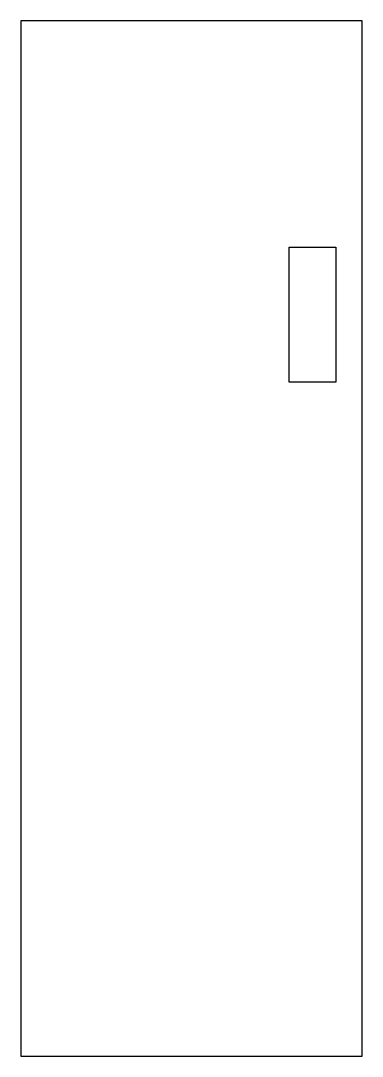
# Model space of a CAD drawing. Header units: millimetres. Extents: x -0.1 to 32.9, y 5 to 105.
import ezdxf

# ---------------------------------------------------------------- set-up
doc = ezdxf.new("R2010")
doc.units = ezdxf.units.MM
doc.layers.get('0').update_dxf_attribs({"linetype": 'CONTINUOUS'})

msp = doc.modelspace()

# ---------------------------------------------------------------- linework, layer by layer
for points in [[(-0.13, 5.001), (32.87, 5.001), (32.87, 105), (-0.13, 105)], [(30.325, 70.094), (25.803, 70.094), (25.803, 83.117), (30.325, 83.117)]]:
    msp.add_lwpolyline(points, close=True)

doc.saveas('drawing.dxf')
